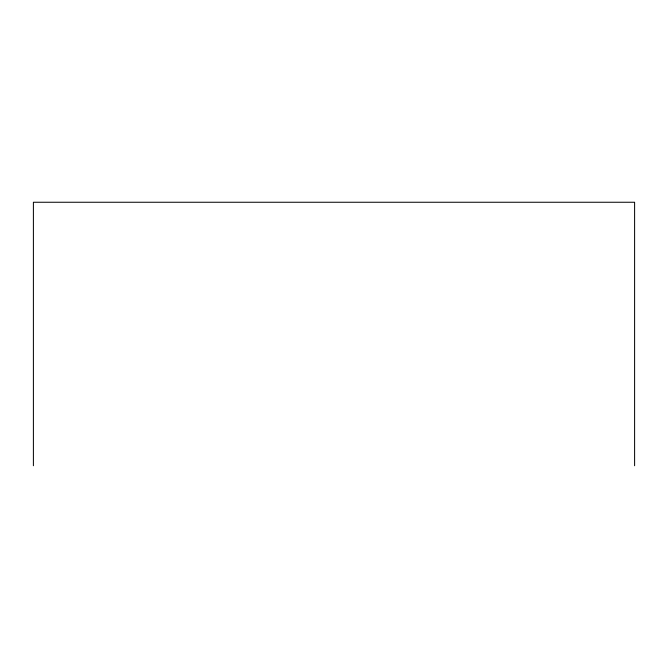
<?xml version="1.0" encoding="UTF-8"?>
<svg xmlns="http://www.w3.org/2000/svg" width="668" height="668" viewBox="0 0 668 668"><rect width="100%" height="100%" fill="white"/><g stroke="black" fill="none" stroke-linecap="round" stroke-linejoin="round"><path stroke-width="1" d="M634.6 465.746L634.6 202.254L33.4 202.254L33.4 465.746"/></g></svg>
